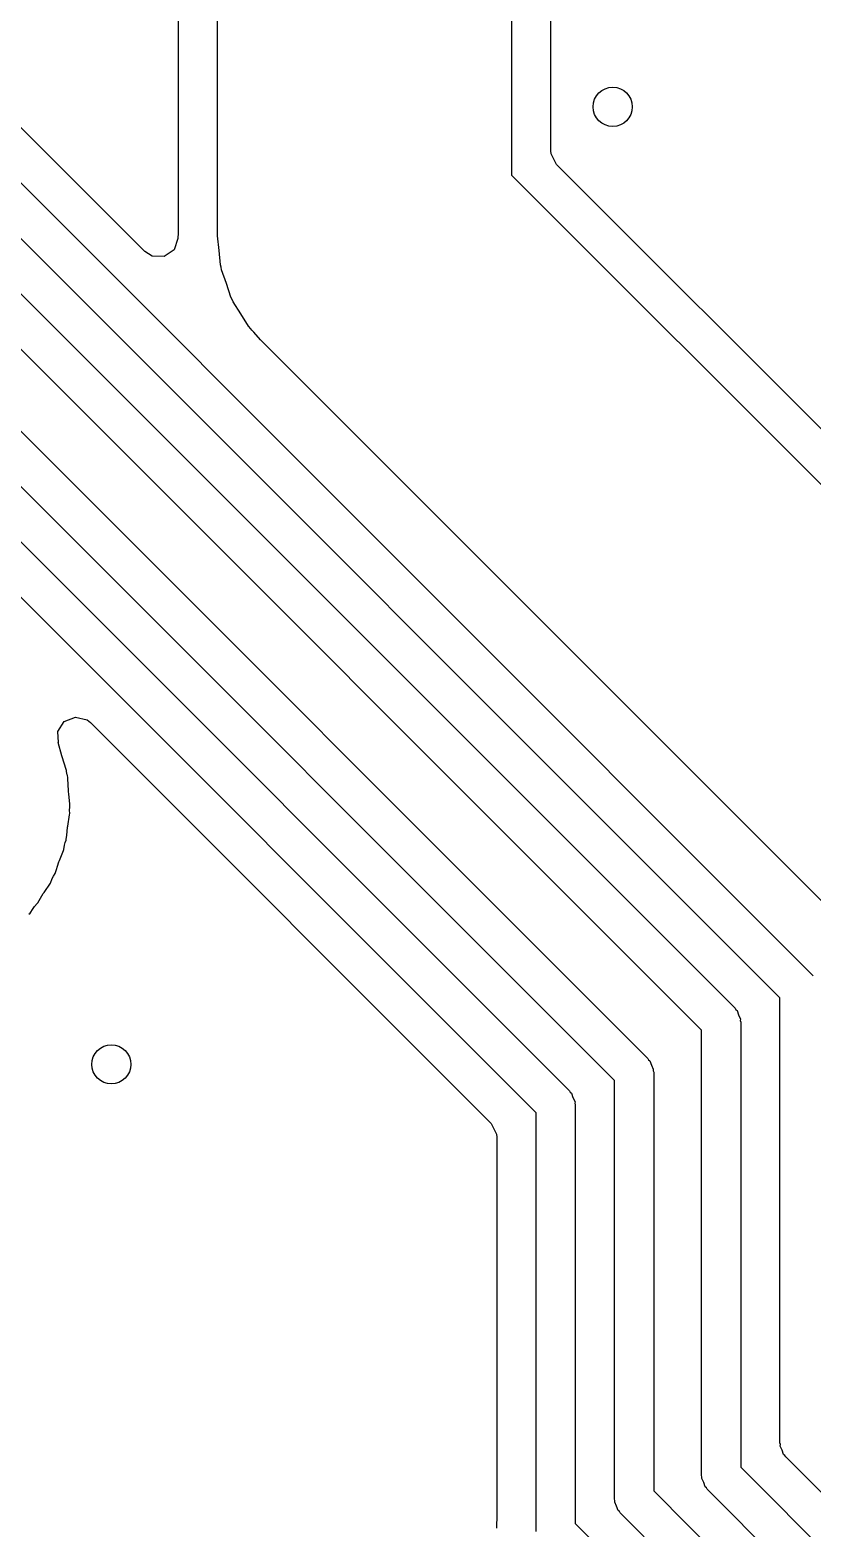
# Model space of a CAD drawing. Extents: x 100.2 to 143.8, y -109.8 to -50.2.
# Drawn here: x 129.28 to 133.27, y -76.1 to -68.46 of the extents above; entities that cross this region are included whole.
import ezdxf

# ---------------------------------------------------------------- set-up
doc = ezdxf.new("R2010")
doc.units = 0
doc.layers.add('BLACK', color=7, linetype='CONTINUOUS')

msp = doc.modelspace()

# ---------------------------------------------------------------- linework, layer by layer
at = {"layer": 'BLACK', "linetype": 'CONTINUOUS'}
for p, q in [((129.867, -69.5923), (126.379, -66.104)), ((126.15, -66.1581), (133.276, -73.2846)), ((133.105, -73.3968), (125.979, -66.2702)), ((125.75, -66.3236), (132.877, -73.4501)), ((132.706, -73.5623), (125.579, -66.4357)), ((125.456, -66.7293), (132.432, -73.7058)), ((132.262, -73.8179), (125.344, -66.9)), ((130.237, -69.5124), (130.237, -68.0688)), ((131.737, -68.0688), (131.737, -69.2018)), ((130.037, -68.1929), (130.037, -69.4974)), ((131.938, -69.0777), (131.938, -68.1929)), ((131.939, -69.0932), (131.938, -69.0777)), ((131.967, -69.1477), (131.939, -69.0932)), ((134.28, -71.461), (131.967, -69.1477)), ((127.431, -69.2693), (132.033, -73.8713)), ((131.737, -69.2018), (134.277, -71.741)), ((131.862, -73.9834), (127.319, -69.44)), ((130.037, -69.5002), (130.036, -69.5227)), ((130.037, -69.4974), (130.037, -69.5002)), ((130.036, -69.525), (130.016, -69.5827)), ((130.036, -69.5227), (130.036, -69.525)), ((130.246, -69.5858), (130.237, -69.5124)), ((129.904, -69.6155), (129.867, -69.5923)), ((129.965, -69.6172), (129.904, -69.6155)), ((130.016, -69.5827), (129.965, -69.6172)), ((130.252, -69.6594), (130.246, -69.5858)), ((130.256, -69.6719), (130.252, -69.6594)), ((130.258, -69.685), (130.256, -69.6719)), ((130.283, -69.7544), (130.258, -69.685)), ((130.306, -69.8246), (130.283, -69.7544)), ((130.312, -69.8359), (130.306, -69.8246)), ((130.317, -69.8483), (130.312, -69.8359)), ((130.357, -69.91), (130.317, -69.8483)), ((130.396, -69.9732), (130.357, -69.91)), ((130.408, -69.9867), (130.396, -69.9732)), ((130.412, -69.9935), (130.408, -69.9867)), ((130.422, -70.0025), (130.412, -69.9935)), ((130.457, -70.0428), (130.422, -70.0025)), ((133.72, -73.3053), (130.457, -70.0428)), ((129.423, -72.0393), (129.456, -71.9877)), ((129.456, -71.9877), (129.513, -71.9651)), ((129.513, -71.9651), (129.572, -71.9803)), ((129.572, -71.9803), (129.589, -71.9939)), ((129.589, -71.9939), (131.633, -74.0375)), ((129.427, -72.0948), (129.423, -72.0393)), ((129.425, -72.0951), (129.427, -72.0948)), ((129.444, -72.1636), (129.425, -72.0951)), ((129.446, -72.1679), (129.444, -72.1636)), ((129.456, -72.2007), (129.446, -72.1679)), ((129.466, -72.2322), (129.456, -72.2007)), ((129.467, -72.2374), (129.466, -72.2322)), ((129.468, -72.2434), (129.467, -72.2374)), ((129.471, -72.2593), (129.468, -72.2434)), ((129.472, -72.2633), (129.471, -72.2593)), ((129.475, -72.2732), (129.472, -72.2633)), ((129.475, -72.2786), (129.475, -72.2732)), ((129.478, -72.3409), (129.475, -72.2786)), ((129.475, -72.2786), (129.475, -72.2786)), ((129.478, -72.346), (129.478, -72.3409)), ((129.48, -72.357), (129.478, -72.346)), ((129.485, -72.41), (129.48, -72.357)), ((129.474, -72.5213), (129.483, -72.463)), ((129.483, -72.44), (129.484, -72.4245)), ((129.484, -72.4578), (129.483, -72.44)), ((129.483, -72.463), (129.484, -72.4578)), ((129.484, -72.4245), (129.485, -72.4152)), ((129.485, -72.4152), (129.485, -72.41)), ((129.469, -72.5685), (129.473, -72.5271)), ((129.473, -72.5271), (129.474, -72.5213)), ((129.454, -72.6401), (129.457, -72.6193)), ((129.457, -72.6193), (129.461, -72.6049)), ((129.461, -72.6049), (129.465, -72.5927)), ((129.465, -72.5927), (129.466, -72.5878)), ((129.465, -72.5927), (129.465, -72.5927)), ((129.466, -72.5878), (129.469, -72.5685)), ((129.422, -72.7249), (129.429, -72.7029)), ((129.429, -72.7029), (129.431, -72.6968)), ((129.431, -72.6968), (129.452, -72.645)), ((129.452, -72.645), (129.454, -72.6401)), ((129.452, -72.645), (129.452, -72.645)), ((129.394, -72.789), (129.401, -72.7762)), ((129.401, -72.7762), (129.409, -72.7623)), ((129.409, -72.7623), (129.411, -72.7578)), ((129.409, -72.7623), (129.409, -72.7623)), ((129.411, -72.7578), (129.416, -72.7422)), ((129.416, -72.7422), (129.422, -72.7249)), ((129.349, -72.8655), (129.353, -72.8594)), ((129.353, -72.8594), (129.385, -72.8116)), ((129.385, -72.8116), (129.394, -72.789)), ((129.297, -72.9415), (129.305, -72.9309)), ((129.305, -72.9309), (129.318, -72.9165)), ((129.318, -72.9165), (129.322, -72.9127)), ((129.318, -72.9165), (129.318, -72.9165)), ((129.322, -72.9127), (129.349, -72.8655)), ((129.276, -72.9701), (129.282, -72.9645)), ((129.282, -72.9645), (129.297, -72.9415)), ((133.105, -75.6664), (133.105, -73.3968)), ((132.877, -73.4501), (132.88, -73.4573)), ((132.88, -73.4573), (132.887, -73.4621)), ((132.887, -73.4621), (132.894, -73.4843)), ((132.894, -73.4843), (132.905, -73.5052)), ((132.905, -73.5052), (132.903, -73.5132)), ((132.903, -73.5132), (132.906, -73.5208)), ((132.906, -73.5208), (132.906, -75.7904)), ((132.706, -75.8319), (132.706, -73.5623)), ((132.432, -73.7058), (132.436, -73.713)), ((132.436, -73.713), (132.442, -73.7177)), ((132.442, -73.7177), (132.45, -73.74)), ((132.45, -73.74), (132.46, -73.7609)), ((132.46, -73.7609), (132.459, -73.7688)), ((132.459, -73.7688), (132.462, -73.7765)), ((132.462, -73.7765), (132.462, -75.9111)), ((132.262, -75.9525), (132.262, -73.8179)), ((132.033, -73.8713), (132.036, -73.8785)), ((132.036, -73.8785), (132.043, -73.8832)), ((132.043, -73.8832), (132.05, -73.9055)), ((132.05, -73.9055), (132.061, -73.9263)), ((132.061, -73.9263), (132.06, -73.9343)), ((131.862, -76.118), (131.862, -73.9834)), ((132.06, -73.9343), (132.062, -73.942)), ((132.062, -73.942), (132.062, -76.0766)), ((131.633, -74.0375), (131.66, -74.092)), ((131.66, -74.092), (131.662, -74.1075)), ((131.662, -74.1075), (131.662, -76.0645)), ((133.108, -75.6741), (133.105, -75.6664)), ((133.107, -75.682), (133.108, -75.6741)), ((133.117, -75.7029), (133.107, -75.682)), ((133.124, -75.7252), (133.117, -75.7029)), ((133.131, -75.7299), (133.124, -75.7252)), ((133.135, -75.7371), (133.131, -75.7299)), ((133.85, -76.4529), (133.135, -75.7371)), ((132.708, -75.8395), (132.706, -75.8319)), ((132.707, -75.8475), (132.708, -75.8395)), ((132.906, -75.7904), (133.622, -76.5063)), ((132.462, -75.9111), (133.222, -76.6718)), ((132.718, -75.8684), (132.707, -75.8475)), ((132.725, -75.8906), (132.718, -75.8684)), ((132.731, -75.8954), (132.725, -75.8906)), ((132.735, -75.9026), (132.731, -75.8954)), ((133.451, -76.6184), (132.735, -75.9026)), ((132.264, -75.9602), (132.262, -75.9525)), ((132.263, -75.9682), (132.264, -75.9602)), ((132.273, -75.989), (132.263, -75.9682)), ((132.281, -76.0113), (132.273, -75.989)), ((131.661, -76.0686), (131.66, -76.0733)), ((131.662, -76.0645), (131.661, -76.0686)), ((132.287, -76.016), (132.281, -76.0113)), ((132.291, -76.0232), (132.287, -76.016)), ((133.051, -76.7839), (132.291, -76.0232)), ((131.66, -76.0733), (131.661, -76.1005)), ((132.062, -76.0766), (132.773, -76.7873))]:
    msp.add_line(p, q, dxfattribs=at)
at = {"layer": 'BLACK'}
for centre in [(132.253, -68.854), (129.696, -73.736)]:
    msp.add_circle(centre, 0.1, dxfattribs=at)

doc.saveas('drawing.dxf')
